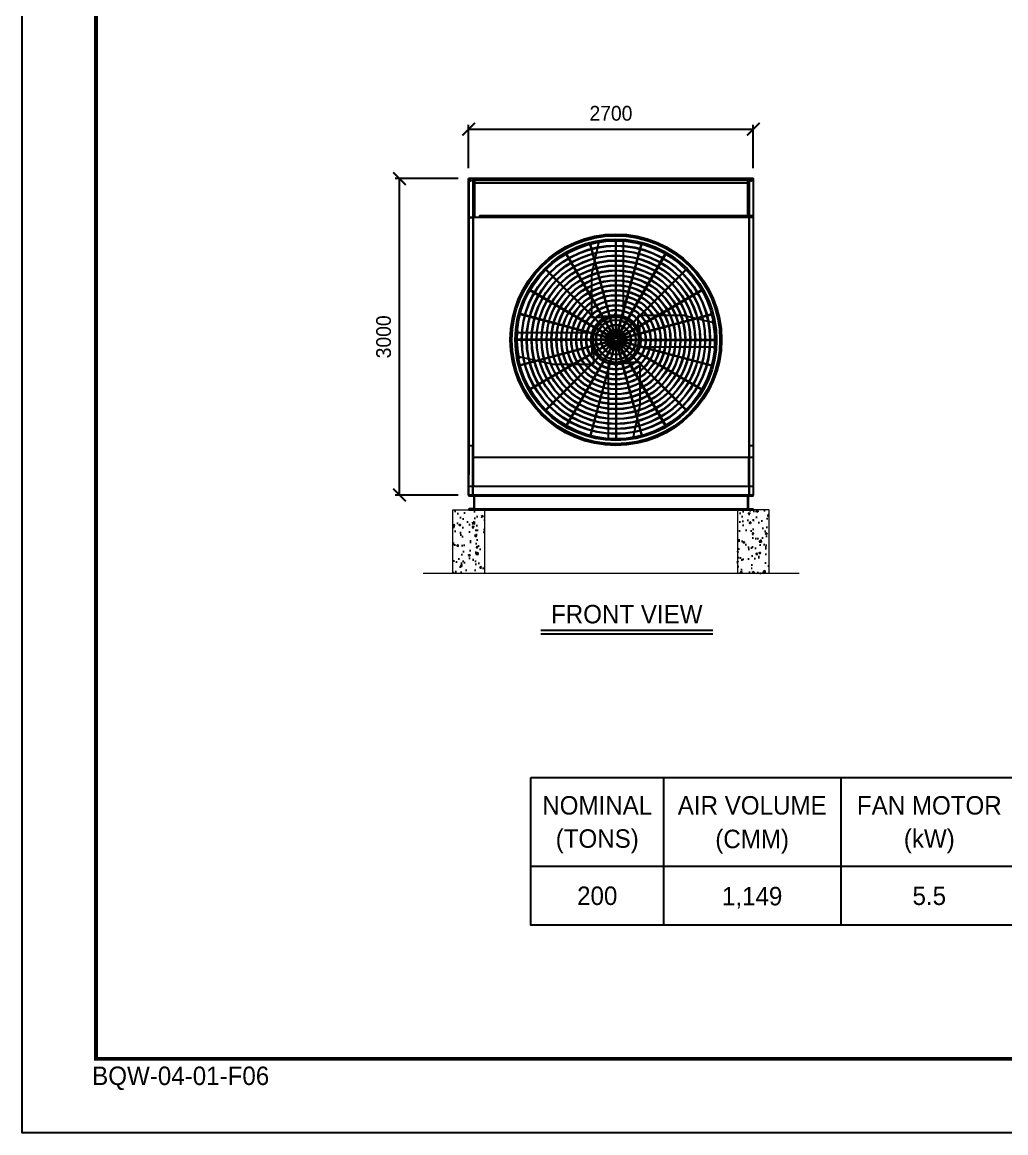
# Model space of a CAD drawing. Header units: millimetres. Extents: x 16936 to 46343, y 12396 to 33191.
# Drawn here: x 16936 to 26267, y 12396 to 22927 of the extents above; entities that cross this region are included whole.
import ezdxf
from ezdxf.enums import TextEntityAlignment as Align

# ---------------------------------------------------------------- set-up
doc = ezdxf.new("R2010")
doc.units = ezdxf.units.MM
doc.linetypes.add('CENTER', pattern=[2, 1.25, -0.25, 0.25, -0.25])
doc.linetypes.add('HIDDEN', pattern=[0.375, 0.25, -0.125])
for name, color, linetype in [('center', 1, 'CENTER'), ('LINE', 7, 'Continuous'), ('냉각탑', 4, 'Continuous'), ('냉각탑_box', 1, 'Continuous'), ('냉각탑_dim', 1, 'Continuous'), ('냉각탑_form', 1, 'Continuous'), ('냉각탑_text', 3, 'Continuous'), ('냉각탑_찬넬방진', 1, 'Continuous'), ('숨은선', 5, 'HIDDEN')]:
    doc.layers.add(name, color=color, linetype=linetype)
doc.styles.add('HY울릉도L', font='')
doc.styles.add('돋움', font='Dotum.ttf')
doc.styles.get('HY울릉도L').set_extended_font_data('HY울릉도L')
doc.dimstyles.new('성지DIM', dxfattribs={"dimtxt": 3.5, "dimasz": 3, "dimexe": 1, "dimexo": 2.5, "dimgap": 2, "dimtad": 1, "dimdec": 0, "dimzin": 3, "dimdsep": 46, "dimtxsty": 'HY울릉도L', "dimblk": 'ARCHTICK', "dimcen": -2, "dimclrd": 256, "dimclre": 256, "dimclrt": 7, "dimadec": 0, "dimazin": 0, "dimtfac": 1, "dimtdec": 0, "dimtofl": 0, "dimtmove": 0, "dimatfit": 3, "dimfxl": 1, "dimtolj": 1, "dimtzin": 0, "dimlwe": -1, "dimarcsym": 0})

# ---------------------------------------------------------------- blocks, each defined once
blk = doc.blocks.new('냉각탑form')
at = {"layer": 'Defpoints'}
blk.add_lwpolyline([(0, 297.07), (420.1, 297.07), (420.1, 0), (0, 0)], close=True, dxfattribs=at)
at = {"layer": '냉각탑_form', "const_width": 0.5}
blk.add_lwpolyline([(10, 287.07), (10, 10), (410.1, 10), (410.1, 287.07)], close=True, dxfattribs=at)
at = {"layer": '냉각탑_form', "style": '돋움'}
blk.add_text('BQW-04-01-F06', height=2.5006, dxfattribs=at).set_placement((9.48, 6.47))
blk = doc.blocks.new('_ArchTick')
at = {"color": 0, "linetype": 'ByBlock', "const_width": 0.15}
blk.add_lwpolyline([(-0.5, -0.5), (0.5, 0.5)], dxfattribs=at)
blk = doc.blocks.new('*D63')
at = {"layer": 'Defpoints', "color": 0, "transparency": 16777216}
for p in [(23871, 21913), (21171, 21444), (23871, 21444)]:
    blk.add_point(p, dxfattribs=at)
at = {"layer": '냉각탑_dim', "transparency": 16777216}
for p, q in [((21171, 21544), (21171, 21953)), ((23871, 21544), (23871, 21953))]:
    blk.add_line(p, q, dxfattribs=at)
at = {"layer": '냉각탑_dim', "lineweight": -2, "transparency": 16777216}
blk.add_line((21171, 21913), (23871, 21913), dxfattribs=at)
at = {"layer": '냉각탑_dim', "lineweight": -2, "transparency": 16777216, "xscale": 120, "yscale": 120, "zscale": 120, "rotation": 180}
blk.add_blockref('_ArchTick', (21171, 21913), dxfattribs=at)
at = {"layer": '냉각탑_dim', "lineweight": -2, "transparency": 16777216, "xscale": 120, "yscale": 120, "zscale": 120}
blk.add_blockref('_ArchTick', (23871, 21913), dxfattribs=at)
at = {"layer": '냉각탑_dim', "color": 7, "transparency": 16777216, "insert": (22521, 22063), "char_height": 140, "attachment_point": 5, "style": 'HY울릉도L'}
blk.add_mtext('\\A1;2700', dxfattribs=at)
blk = doc.blocks.new('*D64')
at = {"layer": 'Defpoints', "color": 0, "transparency": 16777216}
for p in [(20515, 21444), (21172, 21444), (21172, 18444)]:
    blk.add_point(p, dxfattribs=at)
at = {"layer": '냉각탑_dim', "transparency": 16777216}
for p, q in [((21072, 21444), (20475, 21444)), ((21072, 18444), (20475, 18444))]:
    blk.add_line(p, q, dxfattribs=at)
at = {"layer": '냉각탑_dim', "lineweight": -2, "transparency": 16777216}
blk.add_line((20515, 18444), (20515, 21444), dxfattribs=at)
at = {"layer": '냉각탑_dim', "lineweight": -2, "transparency": 16777216, "xscale": 120, "yscale": 120, "zscale": 120}
for p, rotation in [((20515, 21444), 90), ((20515, 18444), 270)]:
    blk.add_blockref('_ArchTick', p, dxfattribs=dict(at, rotation=rotation))
at = {"layer": '냉각탑_dim', "color": 7, "transparency": 16777216, "insert": (20365, 19944), "char_height": 140, "attachment_point": 5, "rotation": 90, "style": 'HY울릉도L'}
blk.add_mtext('\\A1;3000', dxfattribs=at)
blk = doc.blocks.new('A$C1FB73ED1')
for p, q in [((1261, 1340), (967, 2438)), ((1267, 1342), (972, 2440)), ((1277, 1343), (1277, 2480)), ((1283, 1343), (1283, 2480)), ((1293, 1342), (1588, 2440)), ((1299, 1340), (1593, 2438)), ((1246, 1333), (677, 2318)), ((1251, 1336), (683, 2321)), ((1309, 1336), (1877, 2321)), ((1314, 1333), (1883, 2318)), ((1233, 1322), (429, 2126)), ((1238, 1327), (434, 2131)), ((1322, 1327), (2126, 2131)), ((1327, 1322), (2131, 2126)), ((1224, 1309), (239, 1877)), ((1227, 1314), (242, 1883)), ((1333, 1314), (2318, 1883)), ((1336, 1309), (2321, 1877)), ((1218, 1293), (120, 1588)), ((1220, 1299), (122, 1593)), ((1340, 1299), (2438, 1593)), ((1342, 1293), (2440, 1588)), ((1217, 1283), (80, 1283)), ((1217, 1277), (80, 1277)), ((1218, 1267), (120, 972)), ((1220, 1261), (122, 967)), ((1224, 1251), (239, 683)), ((1227, 1246), (242, 677)), ((1233, 1238), (429, 434)), ((1238, 1233), (434, 429)), ((1246, 1227), (677, 242)), ((1251, 1224), (683, 239)), ((1261, 1220), (967, 122)), ((1267, 1218), (972, 120)), ((1277, 1217), (1277, 80)), ((1283, 1217), (1283, 80)), ((1293, 1218), (1588, 120)), ((1299, 1220), (1593, 122)), ((1309, 1224), (1877, 239)), ((1314, 1227), (1883, 242)), ((1322, 1233), (2126, 429)), ((1327, 1238), (2131, 434)), ((1333, 1246), (2318, 677)), ((1336, 1251), (2321, 683)), ((1340, 1261), (2438, 967)), ((1342, 1267), (2440, 972)), ((1343, 1283), (2480, 1283)), ((1343, 1277), (2480, 1277))]:
    blk.add_line(p, q)
for radius in [1280, 1260, 1220, 1200]:
    blk.add_circle((1280, 1280), radius)
at = {"ltscale": 5}
for radius in [1143, 1137, 1083, 1077, 1023, 1017, 963, 957, 903, 897, 843, 837, 783, 777, 723, 717, 663, 657, 603, 597, 543, 537, 483, 477, 423, 417, 363, 357, 303, 297, 243, 237, 183, 177, 123, 117, 63, 57, 40, 21]:
    blk.add_circle((1280, 1280), radius, dxfattribs=at)
at = {"color": 7}
blk.add_circle((1280, 1280), 274, dxfattribs=at)
at = {"layer": 'LINE', "color": 7}
for p, q in [((985, 2053), (1072, 2459)), ((1368, 2478), (1368, 1567)), ((985, 2053), (985, 1550)), ((1131, 1550), (985, 1550)), ((1131, 1550), (985, 1550)), ((1131, 1567), (1369, 1567)), ((1131, 1567), (1369, 1567)), ((1131, 1567), (1131, 1549)), ((1131, 1567), (1131, 1549)), ((1131, 1549), (1230, 1549)), ((1131, 1549), (1230, 1549)), ((1330, 1549), (1369, 1549)), ((1330, 1549), (1369, 1549)), ((1369, 1567), (1369, 1549)), ((1369, 1567), (1369, 1549)), ((2111, 1575), (1550, 1575)), ((1550, 1429), (1550, 1575)), ((1550, 1429), (1550, 1575)), ((2111, 1575), (2457, 1488)), ((84, 1368), (993, 1368)), ((84, 1368), (993, 1368)), ((993, 1131), (993, 1369)), ((993, 1131), (993, 1369)), ((993, 1369), (1011, 1369)), ((993, 1369), (1011, 1369)), ((993, 1131), (993, 1369)), ((993, 1131), (993, 1369)), ((993, 1369), (1011, 1369)), ((993, 1369), (1011, 1369)), ((1011, 1330), (1011, 1369)), ((1011, 1330), (1011, 1369)), ((1011, 1330), (1011, 1369)), ((1011, 1330), (1011, 1369)), ((1549, 1429), (1549, 1330)), ((1549, 1429), (1549, 1330)), ((1567, 1429), (1549, 1429)), ((1567, 1429), (1549, 1429)), ((1567, 1429), (1567, 1191)), ((1567, 1429), (1567, 1191)), ((1011, 1131), (1011, 1230)), ((1011, 1131), (1011, 1230)), ((1011, 1131), (1011, 1230)), ((1011, 1131), (1011, 1230)), ((1549, 1230), (1549, 1191)), ((1549, 1230), (1549, 1191)), ((993, 1131), (1011, 1131)), ((993, 1131), (1011, 1131)), ((993, 1131), (1011, 1131)), ((993, 1131), (1011, 1131)), ((1010, 1131), (1010, 985)), ((1010, 1131), (1010, 985)), ((1010, 1131), (1010, 985)), ((1010, 1131), (1010, 985)), ((1567, 1191), (1549, 1191)), ((1567, 1191), (1549, 1191)), ((2476, 1192), (1567, 1192)), ((509, 985), (103, 1072)), ((509, 985), (1010, 985)), ((509, 985), (1010, 985)), ((1230, 1011), (1191, 1011)), ((1191, 993), (1191, 1011)), ((1230, 1011), (1191, 1011)), ((1191, 993), (1191, 1011)), ((1429, 993), (1191, 993)), ((1429, 993), (1191, 993)), ((1192, 82), (1192, 993)), ((1429, 1011), (1330, 1011)), ((1429, 1011), (1330, 1011)), ((1429, 993), (1429, 1011)), ((1429, 993), (1429, 1011)), ((1429, 1010), (1575, 1010)), ((1429, 1010), (1575, 1010)), ((1575, 507), (1575, 1010)), ((1575, 507), (1488, 101)), ((1167, 83), (1167, 85)), ((1393, 83), (1393, 85)), ((1513, 104), (1513, 106))]:
    blk.add_line(p, q, dxfattribs=at)
for points in [[(1272, 1594), (1269, 1588), (1272, 1581), (1280, 1581), (1284, 1588), (1280, 1594)], [(1272, 1594), (1269, 1588), (1272, 1581), (1280, 1581), (1284, 1588), (1280, 1594)], [(966, 1272), (972, 1269), (979, 1272), (979, 1280), (972, 1284), (966, 1280)], [(966, 1272), (972, 1269), (979, 1272), (979, 1280), (972, 1284), (966, 1280)], [(966, 1272), (972, 1269), (979, 1272), (979, 1280), (972, 1284), (966, 1280)], [(966, 1272), (972, 1269), (979, 1272), (979, 1280), (972, 1284), (966, 1280)], [(1594, 1288), (1588, 1291), (1581, 1288), (1581, 1280), (1588, 1276), (1594, 1280)], [(1594, 1288), (1588, 1291), (1581, 1288), (1581, 1280), (1588, 1276), (1594, 1280)], [(1288, 966), (1291, 972), (1288, 979), (1280, 979), (1276, 972), (1280, 966)], [(1288, 966), (1291, 972), (1288, 979), (1280, 979), (1276, 972), (1280, 966)]]:
    blk.add_lwpolyline(points, close=True, dxfattribs=at)
for centre, radius in [((1191, 1559), 2), ((1191, 1559), 2), ((1231, 1559), 2), ((1231, 1559), 2), ((1276, 1588), 8.5), ((1276, 1588), 8.5), ((1350, 1559), 2), ((1350, 1559), 2), ((1001, 1350), 2), ((1001, 1350), 2), ((1001, 1350), 2), ((1001, 1350), 2), ((1559, 1369), 2), ((1559, 1369), 2), ((972, 1276), 8.5), ((972, 1276), 8.5), ((972, 1276), 8.5), ((972, 1276), 8.5), ((1001, 1231), 2), ((1001, 1231), 2), ((1001, 1231), 2), ((1001, 1231), 2), ((1559, 1329), 2), ((1559, 1329), 2), ((1559, 1210), 2), ((1559, 1210), 2), ((1588, 1284), 8.5), ((1588, 1284), 8.5), ((1001, 1191), 2), ((1001, 1191), 2), ((1001, 1191), 2), ((1001, 1191), 2), ((1210, 1001), 2), ((1210, 1001), 2), ((1284, 972), 8.5), ((1284, 972), 8.5), ((1329, 1001), 2), ((1329, 1001), 2), ((1369, 1001), 2), ((1369, 1001), 2)]:
    blk.add_circle(centre, radius, dxfattribs=at)
for centre, radius, start, end in [((1280, 1483), 1000, 83.5007, 103.4595), ((1280, 1483), 998, 83.4876, 103.487), ((1481, 1280), 998, 353.4876, 13.487), ((1481, 1280), 1000, 353.5007, 13.4595), ((1079, 1280), 1000, 173.5007, 193.4595), ((1079, 1280), 998, 173.4876, 193.487), ((1280, 1077), 998, 263.4876, 283.487), ((1280, 1077), 1000, 263.5007, 283.4595)]:
    blk.add_arc(centre, radius, start, end, dxfattribs=at)
blk = doc.blocks.new('3')
for p, q in [((23026, 21444), (21171, 21444)), ((21171, 21444), (21171, 18444)), ((21172, 21444), (21172, 21079)), ((21172, 21444), (21211, 21444)), ((21211, 21444), (21211, 21079)), ((21213, 21444), (21213, 21079)), ((21213, 21444), (23871, 21444)), ((21227, 21444), (21227, 21079)), ((21227, 21430), (23871, 21430)), ((23026, 21444), (23871, 21444)), ((23816, 21444), (23816, 21079)), ((23830, 21444), (23830, 21079)), ((23832, 21444), (23832, 21079)), ((23871, 21444), (23832, 21444)), ((23871, 21444), (23871, 21079)), ((23871, 21444), (23871, 18444)), ((21172, 21079), (21211, 21079)), ((21172, 21077), (21172, 18915)), ((21172, 21077), (21211, 21077)), ((21211, 21077), (21211, 18915)), ((21213, 21079), (23871, 21079)), ((21227, 21080), (21273, 21080)), ((21273, 21093), (23871, 21093)), ((21273, 21093), (21273, 21079)), ((23871, 21079), (23832, 21079)), ((23832, 21077), (23832, 18915)), ((23871, 21077), (23832, 21077)), ((23871, 21077), (23871, 18915)), ((21172, 18915), (21211, 18915)), ((21172, 18913), (21172, 18634)), ((21172, 18444), (21172, 18913)), ((21172, 18913), (21211, 18913)), ((21211, 18444), (21211, 18913)), ((21213, 18943), (21213, 18915)), ((23830, 18943), (23830, 18915)), ((23832, 18915), (23871, 18915)), ((23832, 18913), (23871, 18913)), ((23832, 18913), (23832, 18444)), ((23871, 18913), (23871, 18634)), ((23871, 18913), (23871, 18444)), ((21213, 18540), (21213, 18803)), ((21213, 18803), (23871, 18803)), ((23830, 18540), (23830, 18803)), ((21213, 18444), (21213, 18538)), ((23830, 18538), (23830, 18444)), ((21171, 18444), (23026, 18444)), ((23871, 18444), (21172, 18444)), ((21211, 18444), (21172, 18444)), ((21211, 18444), (21172, 18444)), ((22295, 18444), (21213, 18444)), ((23871, 18444), (21213, 18444)), ((23139, 18444), (22297, 18444)), ((23871, 18444), (23026, 18444)), ((23026, 18444), (23871, 18444)), ((23871, 18444), (23141, 18444)), ((23871, 18444), (23832, 18444)), ((23871, 18444), (23832, 18444))]:
    blk.add_line(p, q)
at = {"color": 7}
for p, q in [((21171, 21444), (23026, 21444)), ((21171, 21444), (21171, 18444)), ((21213, 21444), (21213, 18524)), ((23829, 21402), (21213, 21402)), ((23871, 21444), (23026, 21444)), ((23829, 21444), (23829, 18524)), ((23871, 21444), (23871, 18444)), ((23871, 18524), (21171, 18524)), ((21171, 18444), (23026, 18444)), ((23871, 18444), (23026, 18444)), ((23871, 18444), (23026, 18444))]:
    blk.add_line(p, q, dxfattribs=at)
at = {"ltscale": 500}
blk.add_lwpolyline([(21171, 21444), (23871, 21444), (23871, 18444), (21171, 18444)], close=True, dxfattribs=at)
for centre in [(21191, 21424), (23851, 21424)]:
    blk.add_circle(centre, 3)
at = {"layer": 'center'}
for p, q in [((23822, 21425), (23838, 21425)), ((23822, 21261), (23838, 21261)), ((23822, 21098), (23838, 21098))]:
    blk.add_line(p, q, dxfattribs=at)
at = {"layer": '냉각탑', "color": 6, "linetype": 'HIDDEN'}
for p, q in [((21172, 18444), (21172, 21444)), ((21530, 18444), (21172, 18444)), ((23028, 18444), (22409, 18444)), ((23004, 18444), (22432, 18444)), ((23871, 18444), (23607, 18444))]:
    blk.add_line(p, q, dxfattribs=at)
at = {"layer": '냉각탑', "ltscale": 30}
for q in [(21172, 21444), (23871, 18444)]:
    blk.add_line((21172, 18444), q, dxfattribs=at)
at = {"layer": '냉각탑_찬넬방진', "ltscale": 30}
for p, q in [((21172, 18444), (23684, 18444)), ((21172, 18444), (23684, 18444)), ((21224, 18436), (23818, 18436)), ((23827, 18436), (23868, 18436)), ((21172, 18308), (21172, 18304)), ((21172, 18304), (23871, 18304)), ((21172, 18304), (23871, 18304)), ((21224, 18312), (23818, 18312)), ((23827, 18312), (23868, 18312))]:
    blk.add_line(p, q, dxfattribs=at)
at = {"layer": '냉각탑_찬넬방진', "ltscale": 150}
for p, q in [((21172, 18444), (21224, 18444)), ((21172, 18439), (21172, 18444)), ((21172, 18444), (21224, 18444)), ((21172, 18444), (21224, 18444)), ((21172, 18439), (21172, 18444)), ((21172, 18444), (21224, 18444)), ((21175, 18436), (21216, 18436)), ((21175, 18436), (21216, 18436)), ((21219, 18433), (21219, 18315)), ((21224, 18436), (21224, 18312)), ((23871, 18444), (23818, 18444)), ((23871, 18444), (23818, 18444)), ((23871, 18444), (23818, 18444)), ((23871, 18444), (23818, 18444)), ((23818, 18436), (23818, 18312)), ((23823, 18433), (23823, 18315)), ((23868, 18436), (23827, 18436)), ((23868, 18436), (23827, 18436)), ((23871, 18439), (23871, 18444)), ((23871, 18439), (23871, 18444)), ((21172, 18308), (21172, 18304)), ((21224, 18304), (21172, 18304)), ((21216, 18312), (21175, 18312)), ((23818, 18304), (23871, 18304)), ((23827, 18312), (23868, 18312)), ((23871, 18308), (23871, 18304))]:
    blk.add_line(p, q, dxfattribs=at)
at = {"layer": '냉각탑_찬넬방진', "linetype": 'HIDDEN'}
for q in [(21172, 18444), (21195, 18444)]:
    blk.add_line((22092, 18444), q, dxfattribs=at)
at = {"layer": '냉각탑_찬넬방진', "ltscale": 150}
for centre, start, end in [((21175, 18439), 180, 270), ((21175, 18439), 180, 270), ((21216, 18433), 0, 90), ((21216, 18433), 0, 90), ((23827, 18433), 90, 180), ((23827, 18433), 90, 180), ((23868, 18439), 270, 0), ((23868, 18439), 270, 0), ((21175, 18308), 90, 180), ((21216, 18315), 270, 0), ((23827, 18315), 180, 270), ((23868, 18308), 0, 90)]:
    blk.add_arc(centre, 3.18, start, end, dxfattribs=at)
at = {"layer": '숨은선', "ltscale": 4}
for points in [[(21251, 21404, -0.005236), (21251, 21404, -0.005236)], [(23791, 21404, 0.005236), (23791, 21404, 0.005236)]]:
    blk.add_lwpolyline(points, format="xyb", dxfattribs=at)
at = {"layer": '냉각탑', "xscale": 0.7829768747821867, "yscale": 0.7829768747821867, "zscale": 0.7829768747821867}
blk.add_blockref('A$C1FB73ED1', (21566, 18914), dxfattribs=at)

msp = doc.modelspace()

# ---------------------------------------------------------------- hatches: boundary and pattern name
h = msp.add_hatch()
h.set_pattern_fill('AR-CONC', color=4)
h.set_pattern_definition([(50, (-844129.73, -330036.33), (182.18467, -15.939086), [19.05, -209.55]), (355, (-844129.73, -330036.33), (-35.24342, 191.056845), [15.24, -167.640584]), (100.451445, (-844114.54, -330037.66), (146.941247, 175.117752), [16.19001, -178.090245]), (46.1842, (-844129.73, -329985.53), (271.07904, -42.04233), [28.575, -314.325]), (96.635558, (-844107.14, -329989.03), (237.404134, 247.426125), [24.28502, -267.13561]), (351.18415, (-844129.73, -329985.53), (237.40413, 247.426125), [22.85997, -251.45973]), (21, (-844104.33, -329998.23), (151.614391, -102.265198), [19.05, -209.55]), (326, (-844104.33, -329998.23), (61.80203, 184.187966), [15.24, -167.64]), (71.451445, (-844091.7, -330006.75), (213.41642, 81.92277), [16.19001, -178.089938]), (37.5, (-844129.726, -330036.33), (3.0886033, 84.555039), [0, -165.608, 0, -170.18, 0, -168.275]), (7.5, (-844129.73, -330036.33), (66.8196625, 100.180575), [0, -97.028, 0, -161.798, 0, -64.135]), (327.5, (-844186.37, -330036.33), (135.590595, -5.728744), [0, -63.5, 0, -198.12, 0, -262.89]), (317.5, (-844211.77, -330036.33), (148.129181, 25.426491), [0, -82.55, 0, -131.572, 0, -186.69])])
h.paths.add_polyline_path([(21322.2, 18303.6), (21022.2, 18303.6), (21022.2, 17703.6), (21322.2, 17703.6)])
h = msp.add_hatch()
h.set_pattern_fill('AR-CONC', color=4)
h.set_pattern_definition([(50, (-844355.91, -330036.33), (182.18467, -15.939086), [19.05, -209.55]), (355, (-844355.91, -330036.33), (-35.24342, 191.056845), [15.24, -167.640584]), (100.451445, (-844340.73, -330037.66), (146.941247, 175.117752), [16.19001, -178.090245]), (46.1842, (-844355.91, -329985.53), (271.07904, -42.04233), [28.575, -314.325]), (96.635558, (-844333.32, -329989.03), (237.404134, 247.426125), [24.28502, -267.13561]), (351.18415, (-844355.9, -329985.53), (237.40413, 247.426125), [22.85997, -251.45973]), (21, (-844330.51, -329998.23), (151.614391, -102.265198), [19.05, -209.55]), (326, (-844330.51, -329998.23), (61.80203, 184.187966), [15.24, -167.64]), (71.451445, (-844317.88, -330006.75), (213.41642, 81.92277), [16.19001, -178.089938]), (37.5, (-844355.91, -330036.33), (3.0886033, 84.555039), [0, -165.608, 0, -170.18, 0, -168.275]), (7.5, (-844355.91, -330036.33), (66.8196625, 100.180575), [0, -97.028, 0, -161.798, 0, -64.135]), (327.5, (-844412.554, -330036.33), (135.590595, -5.728744), [0, -63.5, 0, -198.12, 0, -262.89]), (317.5, (-844437.95, -330036.33), (148.129181, 25.426491), [0, -82.55, 0, -131.572, 0, -186.69])])
h.paths.add_polyline_path([(23721, 18303.6), (24021, 18303.6), (24021, 17703.6), (23721, 17703.6)])

# ---------------------------------------------------------------- linework, layer by layer
at = {"lineweight": 5}
msp.add_line((20738.7, 17703.6), (24305, 17703.6), dxfattribs=at)
for points in [[(21022.2, 17703.6), (21022.2, 18303.6), (21322.2, 18303.6), (21322.2, 17703.6)], [(24021, 17703.6), (24021, 18303.6), (23721, 18303.6), (23721, 17703.6)]]:
    msp.add_lwpolyline(points, dxfattribs=at)
at = {"layer": '냉각탑_box'}
for p, q in [((21854.5, 17163), (23487.9, 17163)), ((21854.5, 17128), (23487.9, 17128)), ((23021, 15764), (23021, 14364)), ((23021, 15764), (23021, 14364)), ((24701, 15764), (24701, 14364)), ((24701, 15764), (24701, 14364)), ((21761, 14924), (36811, 14924)), ((21761, 14924), (36811, 14924))]:
    msp.add_line(p, q, dxfattribs=at)
msp.add_lwpolyline([(21761, 15764), (36811, 15764), (36811, 14364), (21761, 14364)], close=True, dxfattribs=at)
msp.add_lwpolyline([(21761, 15764), (36811, 15764), (36811, 14364), (21761, 14364)], close=True, dxfattribs=at)

# ---------------------------------------------------------------- block references
msp.add_blockref('3', (0, 0))
at = {"layer": '냉각탑_form', "xscale": 70, "yscale": 70, "zscale": 70}
msp.add_blockref('냉각탑form', (16936.2, 12396.4), dxfattribs=at)

# ---------------------------------------------------------------- texts
at = {"layer": '냉각탑_text', "style": '돋움'}
for s, p in [('FRONT VIEW', (22671.2, 17314.7)), ('NOMINAL', (22391, 15501.5)), ('AIR VOLUME', (23861, 15501.5)), ('AIR VOLUME', (23861, 15501.5)), ('FAN MOTOR', (25541, 15501.5)), ('FAN MOTOR', (25541, 15501.5)), ('(TONS)', (22391, 15186.5)), ('(CMM)', (23860.5, 15182.8)), ('(CMM)', (23860.5, 15182.8)), ('(kW)', (25541, 15186.5)), ('(kW)', (25541, 15186.5)), ('200', (22391, 14644)), ('1,149', (23860.5, 14640.3)), ('5.5', (25541, 14644))]:
    msp.add_text(s, height=175, dxfattribs=at).set_placement(p, align=Align.MIDDLE_CENTER)

# ---------------------------------------------------------------- dimensions: what is measured, and where the dimension line sits
at = {"layer": '냉각탑_dim'}
dim = msp.add_linear_dim(base=(23871, 21913), p1=(21171.3, 21444.2), p2=(23871, 21444.2), dimstyle='성지DIM', override={"dimscale": 40}, dxfattribs=at)
dim.commit()
dim.dimension.update_dxf_attribs({"geometry": '*D63', "text_midpoint": (22521.2, 22063)})
dim = msp.add_linear_dim(base=(20515, 21444.2), p1=(21172.2, 18444.2), p2=(21172.2, 21444.2), angle=90, dimstyle='성지DIM', override={"dimscale": 40}, dxfattribs=at)
dim.commit()
dim.dimension.update_dxf_attribs({"geometry": '*D64', "text_midpoint": (20365, 19944.2)})

doc.saveas('drawing.dxf')
